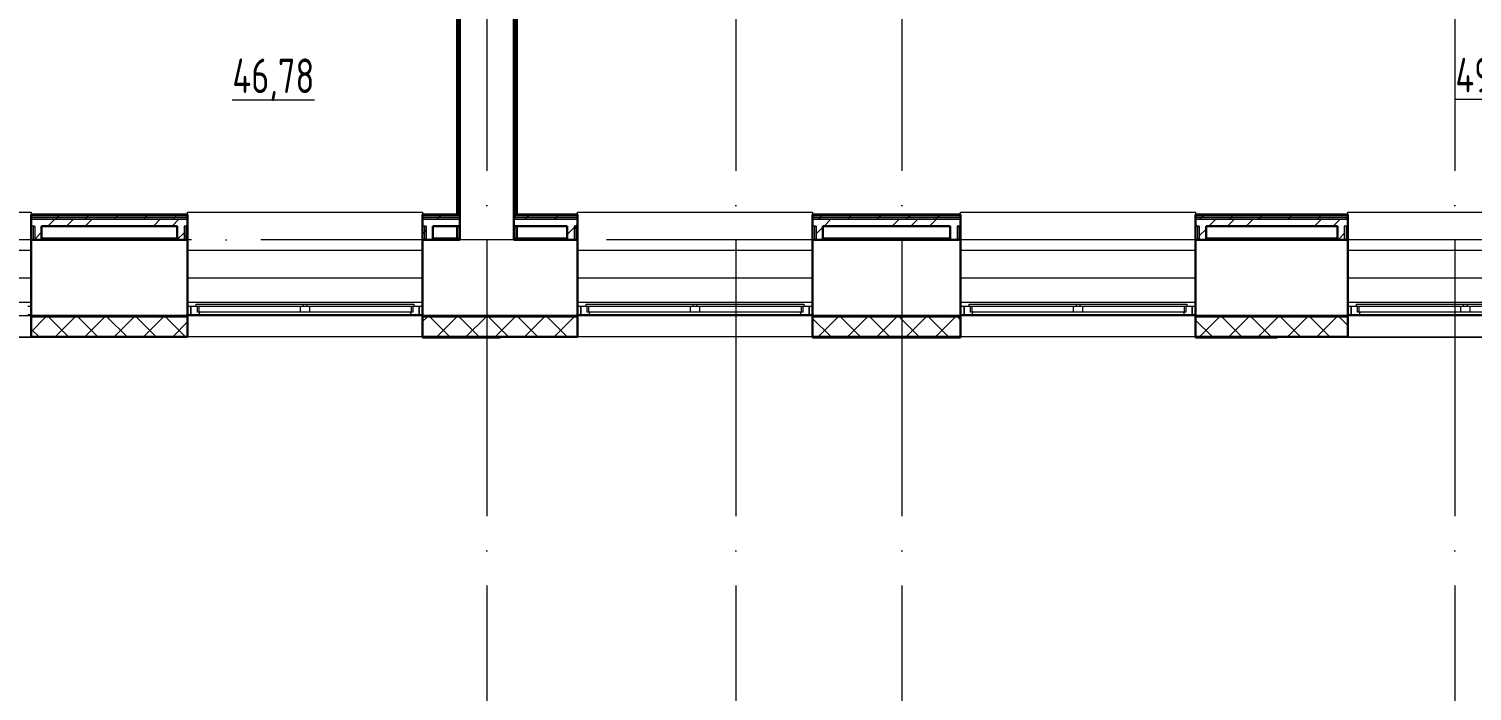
# Model space of a CAD drawing. Header units: millimetres. Extents: x -1073752 to 1436911, y -1379358 to 94781.
# Drawn here: x -1044180 to -1033743, y -920886 to -916092 of the extents above; entities that cross this region are included whole.
import ezdxf

# ---------------------------------------------------------------- set-up
doc = ezdxf.new("R2010")
doc.units = ezdxf.units.MM
doc.linetypes.add('ADSK_Линия сетки', pattern=[25, 20, -2.5, 0, -2.5])
for name, color, linetype, lineweight in [('_ Окна', 7, 'Continuous', 9), ('Марки помещений', 7, 'Continuous', 20), ('Ограждение', 252, 'Continuous', 9), ('Окна', 7, 'Continuous', 9), ('Оси', 252, 'Continuous', 9), ('Стены внутренние', 7, 'Continuous', 18), ('Стены наружные', 7, 'Continuous', 18), ('Стены штриховка', 7, 'Continuous', 9)]:
    doc.layers.add(name, color=color, linetype=linetype, lineweight=lineweight)
doc.styles.add('GOST Common_3', font='', dxfattribs={"height": 3.5})
doc.styles.get('GOST Common_3').set_extended_font_data('GOST 2.304 type A')

# ---------------------------------------------------------------- blocks, each defined once
blk = doc.blocks.new('1 этаж')
at = {"layer": 'Стены наружные', "lineweight": 9, "true_color": 0x636466}
h = blk.add_hatch(dxfattribs=at)
h.set_pattern_fill('FP_41', color=251, style=0, pattern_type=2)
h.set_pattern_definition([(180, (-32119.82, 96), (-1e-14, -100), [])])
h.paths.add_polyline_path([(-66006, -20704), (-64731, -20704), (-64731, -20694), (-66006, -20694)])
h.paths.add_polyline_path([(2117, -20704), (2694, -20704), (2694, -20694), (1409, -20694), (1409, -20704)])
h.paths.add_polyline_path([(-63031, -20704), (-61881, -20704), (-61881, -20694), (-63031, -20694)])
h.paths.add_polyline_path([(-753, -20704), (-291, -20704), (-291, -20694), (-1391, -20694), (-1391, -20704)])
h.paths.add_polyline_path([(-60181, -20704), (-59051, -20704), (-59051, -20694), (-60181, -20694)])
h.paths.add_polyline_path([(-3623, -20704), (-3091, -20704), (-3091, -20694), (-4166, -20694), (-4166, -20704)])
h.paths.add_polyline_path([(-57351, -20704), (-56241, -20704), (-56241, -20694), (-57351, -20694)])
h.paths.add_polyline_path([(-5866, -20704), (-5866, -20694), (-6961, -20694), (-6961, -20704), (-6493, -20704)])
h.paths.add_polyline_path([(-54541, -20704), (-53451, -20704), (-53451, -20694), (-54541, -20694)])
h.paths.add_polyline_path([(-8661, -20704), (-8661, -20694), (-9766, -20694), (-9766, -20704), (-9363, -20704)])
h.paths.add_polyline_path([(-51751, -20704), (-50621, -20704), (-50621, -20694), (-51751, -20694)])
h.paths.add_polyline_path([(-11516, -20704), (-11466, -20704), (-11466, -20694), (-12546, -20694), (-12546, -20704), (-12234, -20704)])
h.paths.add_polyline_path([(-48921, -20704), (-47801, -20704), (-47801, -20694), (-48921, -20694)])
h.paths.add_polyline_path([(-14246, -20704), (-14246, -20694), (-15321, -20694), (-15321, -20704), (-14386, -20704)])
h.paths.add_polyline_path([(-46101, -20704), (-45031, -20704), (-45031, -20694), (-46101, -20694)])
h.paths.add_polyline_path([(-17256, -20704), (-17021, -20704), (-17021, -20694), (-18121, -20694), (-18121, -20704), (-17974, -20704)])
h.paths.add_polyline_path([(-43331, -20704), (-42231, -20704), (-42231, -20694), (-43331, -20694)])
h.paths.add_polyline_path([(-19821, -20704), (-19821, -20694), (-20921, -20694), (-20921, -20704), (-20127, -20704)])
h.paths.add_polyline_path([(-40531, -20704), (-39401, -20704), (-39401, -20694), (-40531, -20694)])
h.paths.add_polyline_path([(-22621, -20704), (-22621, -20694), (-23701, -20694), (-23701, -20704), (-22997, -20704)])
h.paths.add_polyline_path([(-25867, -20704), (-25401, -20704), (-25401, -20694), (-26501, -20694), (-26501, -20704), (-26499, -20704)])
h.paths.add_polyline_path([(-37701, -20704), (-36591, -20704), (-36591, -20694), (-37701, -20694)])
h.paths.add_polyline_path([(-28203, -20704), (-28201, -20704), (-28201, -20694), (-29241, -20694), (-29240, -20704), (-28378, -20704)])
h.paths.add_polyline_path([(-34891, -20704), (-33781, -20704), (-33781, -20694), (-34891, -20694)])
h.paths.add_polyline_path([(-30941, -20704), (-30941, -20694), (-32081, -20694), (-32080, -20704), (-31091, -20704)])
at = {"layer": '_ Окна', "color": 251, "true_color": 0x636466}
for p, q in [((-51751, -20626), (-51776, -20626)), ((-50596, -20626), (-50621, -20626)), ((-50596, -20684), (-50596, -20626)), ((-48921, -20626), (-48946, -20626)), ((-48946, -20626), (-48946, -20684)), ((-47776, -20626), (-47801, -20626)), ((-47776, -20684), (-47776, -20626)), ((-46101, -20626), (-46126, -20626)), ((-46126, -20626), (-46126, -20684)), ((-45006, -20626), (-45031, -20626)), ((-45006, -20684), (-45006, -20626)), ((-43331, -20626), (-43356, -20626)), ((-43356, -20626), (-43356, -20684)), ((-42206, -20626), (-42231, -20626)), ((-42206, -20684), (-42206, -20626)), ((-51776, -20684), (-51751, -20684)), ((-50621, -20684), (-50596, -20684)), ((-48946, -20684), (-48921, -20684)), ((-47801, -20684), (-47776, -20684)), ((-46126, -20684), (-46101, -20684)), ((-45031, -20684), (-45006, -20684)), ((-43356, -20684), (-43331, -20684)), ((-42231, -20684), (-42206, -20684))]:
    blk.add_line(p, q, dxfattribs=at)
at = {"layer": '_ Окна', "color": 251, "lineweight": 18, "true_color": 0x636466}
for p, q in [((-50558, -20626), (-50596, -20626)), ((-50596, -20626), (-50596, -20684)), ((-50550, -20667), (-50550, -20626)), ((-48992, -20626), (-48992, -20667)), ((-48946, -20626), (-48984, -20626)), ((-48946, -20684), (-48946, -20626)), ((-47738, -20626), (-47776, -20626)), ((-47776, -20626), (-47776, -20684)), ((-47730, -20667), (-47730, -20626)), ((-46172, -20626), (-46172, -20667)), ((-46126, -20626), (-46164, -20626)), ((-46126, -20684), (-46126, -20626)), ((-44968, -20626), (-45006, -20626)), ((-45006, -20626), (-45006, -20684)), ((-44960, -20667), (-44960, -20626)), ((-43402, -20626), (-43402, -20667)), ((-43356, -20626), (-43394, -20626)), ((-43356, -20684), (-43356, -20626)), ((-42168, -20626), (-42206, -20626)), ((-42206, -20626), (-42206, -20684)), ((-42160, -20667), (-42160, -20626)), ((-50596, -20684), (-50536, -20684)), ((-50538, -20667), (-50550, -20667)), ((-50536, -20684), (-50532, -20667)), ((-49010, -20667), (-49005, -20684)), ((-49005, -20684), (-48946, -20684)), ((-48992, -20667), (-49004, -20667)), ((-47776, -20684), (-47716, -20684)), ((-47718, -20667), (-47730, -20667)), ((-47716, -20684), (-47712, -20667)), ((-46190, -20667), (-46185, -20684)), ((-46185, -20684), (-46126, -20684)), ((-46172, -20667), (-46184, -20667)), ((-45006, -20684), (-44946, -20684)), ((-44948, -20667), (-44960, -20667)), ((-44946, -20684), (-44942, -20667)), ((-43420, -20667), (-43415, -20684)), ((-43415, -20684), (-43356, -20684)), ((-43402, -20667), (-43414, -20667)), ((-42206, -20684), (-42146, -20684)), ((-42148, -20667), (-42160, -20667)), ((-42146, -20684), (-42142, -20667))]:
    blk.add_line(p, q, dxfattribs=at)
at = {"layer": 'Ограждение', "color": 251, "true_color": 0x636466}
for p, q in [((-48236, -19959), (-48236, -15014)), ((-48676, -16357), (-48676, -19959)), ((-53451, -19944), (-51751, -19944)), ((-51751, -19944), (-51751, -19959)), ((-50621, -19959), (-50621, -19944)), ((-50621, -19944), (-48921, -19944)), ((-48921, -19944), (-48921, -19959)), ((-47801, -19959), (-47801, -19944)), ((-47801, -19944), (-46101, -19944)), ((-46101, -19944), (-46101, -19959)), ((-45031, -19959), (-45031, -19944)), ((-45031, -19944), (-43331, -19944)), ((-43331, -19944), (-43331, -19959)), ((-42231, -19959), (-42231, -19944)), ((-42231, -19944), (-40531, -19944)), ((-48676, -20044), (-48676, -20129)), ((-48666, -20129), (-48666, -20044)), ((-48246, -20044), (-48246, -20129)), ((-48236, -20129), (-48236, -20044)), ((-53451, -20219), (-51751, -20219)), ((-50621, -20219), (-48921, -20219)), ((-47801, -20219), (-46101, -20219)), ((-45031, -20219), (-43331, -20219)), ((-42231, -20219), (-40531, -20219)), ((-53451, -20419), (-51751, -20419)), ((-50621, -20419), (-48921, -20419)), ((-47801, -20419), (-46101, -20419)), ((-45031, -20419), (-43331, -20419)), ((-42231, -20419), (-40531, -20419)), ((-53451, -20594), (-51751, -20594)), ((-50621, -20594), (-48921, -20594)), ((-47801, -20594), (-46101, -20594)), ((-45031, -20594), (-43331, -20594)), ((-42231, -20594), (-40531, -20594))]:
    blk.add_line(p, q, dxfattribs=at)
at = {"layer": 'Окна', "color": 251, "true_color": 0x636466}
for p, q in [((-50558, -20609), (-49786, -20609)), ((-50558, -20626), (-50558, -20609)), ((-49786, -20626), (-50558, -20626)), ((-50538, -20667), (-50538, -20626)), ((-49806, -20626), (-49806, -20667)), ((-49786, -20609), (-49756, -20609)), ((-49786, -20609), (-49786, -20626)), ((-49756, -20626), (-49786, -20626)), ((-49756, -20609), (-48984, -20609)), ((-49756, -20626), (-49756, -20609)), ((-48984, -20626), (-49756, -20626)), ((-49736, -20667), (-49736, -20626)), ((-49004, -20626), (-49004, -20667)), ((-48984, -20609), (-48984, -20626)), ((-47738, -20609), (-46966, -20609)), ((-47738, -20626), (-47738, -20609)), ((-46966, -20626), (-47738, -20626)), ((-47718, -20667), (-47718, -20626)), ((-46986, -20626), (-46986, -20667)), ((-46966, -20609), (-46936, -20609)), ((-46966, -20609), (-46966, -20626)), ((-46936, -20626), (-46966, -20626)), ((-46936, -20609), (-46164, -20609)), ((-46936, -20626), (-46936, -20609)), ((-46164, -20626), (-46936, -20626)), ((-46916, -20667), (-46916, -20626)), ((-46184, -20626), (-46184, -20667)), ((-46164, -20609), (-46164, -20626)), ((-44968, -20609), (-44196, -20609)), ((-44968, -20626), (-44968, -20609)), ((-44196, -20626), (-44968, -20626)), ((-44948, -20667), (-44948, -20626)), ((-44216, -20626), (-44216, -20667)), ((-44196, -20609), (-44166, -20609)), ((-44196, -20609), (-44196, -20626)), ((-44166, -20626), (-44196, -20626)), ((-44166, -20609), (-43394, -20609)), ((-44166, -20626), (-44166, -20609)), ((-43394, -20626), (-44166, -20626)), ((-44146, -20667), (-44146, -20626)), ((-43414, -20626), (-43414, -20667)), ((-43394, -20609), (-43394, -20626)), ((-42168, -20609), (-41396, -20609)), ((-42168, -20626), (-42168, -20609)), ((-41396, -20626), (-42168, -20626)), ((-42148, -20667), (-42148, -20626)), ((-41416, -20626), (-41416, -20667)), ((-41396, -20609), (-41366, -20609)), ((-41396, -20609), (-41396, -20626)), ((-41366, -20626), (-41396, -20626)), ((-41366, -20609), (-40594, -20609)), ((-41366, -20626), (-41366, -20609)), ((-40594, -20626), (-41366, -20626)), ((-41346, -20667), (-41346, -20626)), ((-49806, -20667), (-50538, -20667)), ((-50536, -20684), (-49005, -20684)), ((-49736, -20667), (-49806, -20667)), ((-49004, -20667), (-49736, -20667)), ((-46986, -20667), (-47718, -20667)), ((-47716, -20684), (-46185, -20684)), ((-46916, -20667), (-46986, -20667)), ((-46184, -20667), (-46916, -20667)), ((-44216, -20667), (-44948, -20667)), ((-44946, -20684), (-43415, -20684)), ((-44146, -20667), (-44216, -20667)), ((-43414, -20667), (-44146, -20667)), ((-41416, -20667), (-42148, -20667)), ((-42146, -20684), (-40615, -20684)), ((-41346, -20667), (-41416, -20667)), ((-40614, -20667), (-41346, -20667))]:
    blk.add_line(p, q, dxfattribs=at)
at = {"layer": 'Оси', "color": 251, "linetype": 'ADSK_Линия сетки', "ltscale": 100, "true_color": 0x636466}
for p, q in [((-48456, -2644), (-48456, -33770)), ((-46656, -2644), (-46656, -33770)), ((-45456, -2644), (-45456, -33770)), ((-41456, -2644), (-41456, -33770)), ((4411, -20144), (-72528, -20144))]:
    blk.add_line(p, q, dxfattribs=at)
at = {"layer": 'Стены внутренние', "color": 251, "lineweight": 30, "true_color": 0x636466}
for p, q in [((-48651, -20044), (-48651, -20144)), ((-48261, -20144), (-48261, -20044)), ((-51751, -20144), (-51751, -20694)), ((-50696, -20144), (-51676, -20144)), ((-50621, -20694), (-50621, -20144)), ((-48921, -20144), (-48921, -20694)), ((-48651, -20144), (-48846, -20144)), ((-47876, -20144), (-48261, -20144)), ((-47801, -20694), (-47801, -20144)), ((-46101, -20144), (-46101, -20694)), ((-45106, -20144), (-46026, -20144)), ((-45031, -20694), (-45031, -20144)), ((-43331, -20144), (-43331, -20694)), ((-42306, -20144), (-43256, -20144)), ((-42231, -20694), (-42231, -20144)), ((-51751, -20694), (-50621, -20694)), ((-51751, -20704), (-51751, -20846)), ((-50621, -20846), (-50621, -20704)), ((-48921, -20694), (-47801, -20694)), ((-48921, -20704), (-48921, -20846)), ((-47801, -20846), (-47801, -20704)), ((-46101, -20694), (-45031, -20694)), ((-46101, -20704), (-46101, -20846)), ((-45031, -20846), (-45031, -20704)), ((-43331, -20694), (-42231, -20694)), ((-43331, -20704), (-43331, -20846)), ((-42231, -20846), (-42231, -20704)), ((-51751, -20846), (-50621, -20846)), ((-48921, -20846), (-47801, -20846)), ((-43331, -20846), (-42231, -20846))]:
    blk.add_line(p, q, dxfattribs=at)
at = {"layer": 'Стены внутренние', "color": 251, "true_color": 0x636466}
for p, q in [((-51751, -20694), (-53451, -20694)), ((-48921, -20694), (-50621, -20694)), ((-46101, -20694), (-47801, -20694)), ((-43331, -20694), (-45031, -20694)), ((-40531, -20694), (-42231, -20694)), ((-48921, -20846), (-50621, -20846)), ((-46101, -20846), (-47801, -20846)), ((-43331, -20846), (-45031, -20846))]:
    blk.add_line(p, q, dxfattribs=at)
at = {"layer": 'Стены внутренние', "color": 251, "linetype": 'Continuous', "lineweight": 9, "true_color": 0x636466}
for p, q in [((-51749, -20806), (-51647, -20704)), ((-51485, -20844), (-51625, -20704)), ((-51575, -20844), (-51435, -20704)), ((-51273, -20844), (-51413, -20704)), ((-51362, -20844), (-51222, -20704)), ((-51061, -20844), (-51201, -20704)), ((-51150, -20844), (-51010, -20704)), ((-50849, -20844), (-50989, -20704)), ((-50938, -20844), (-50798, -20704)), ((-50637, -20844), (-50777, -20704)), ((-50726, -20844), (-50621, -20738)), ((-48921, -20735), (-48889, -20704)), ((-48727, -20844), (-48867, -20704)), ((-48817, -20844), (-48677, -20704)), ((-48515, -20844), (-48655, -20704)), ((-48605, -20844), (-48465, -20704)), ((-48303, -20844), (-48443, -20704)), ((-48393, -20844), (-48253, -20704)), ((-48091, -20844), (-48231, -20704)), ((-48181, -20844), (-48041, -20704)), ((-47879, -20844), (-48019, -20704)), ((-47968, -20844), (-47828, -20704)), ((-47801, -20710), (-47807, -20704)), ((-45970, -20844), (-46101, -20713)), ((-46059, -20844), (-45919, -20704)), ((-45758, -20844), (-45898, -20704)), ((-45847, -20844), (-45707, -20704)), ((-45545, -20844), (-45685, -20704)), ((-45635, -20844), (-45495, -20704)), ((-45333, -20844), (-45473, -20704)), ((-45423, -20844), (-45283, -20704)), ((-45121, -20844), (-45261, -20704)), ((-45211, -20844), (-45071, -20704)), ((-45031, -20722), (-45049, -20704)), ((-43212, -20844), (-43331, -20725)), ((-43301, -20844), (-43161, -20704)), ((-43000, -20844), (-43140, -20704)), ((-43089, -20844), (-42949, -20704)), ((-42788, -20844), (-42928, -20704)), ((-42877, -20844), (-42737, -20704)), ((-42576, -20844), (-42716, -20704)), ((-42665, -20844), (-42525, -20704)), ((-42364, -20844), (-42504, -20704)), ((-42453, -20844), (-42313, -20704)), ((-42231, -20764), (-42291, -20704)), ((-51697, -20844), (-51749, -20792)), ((-51523, -20846), (-51524, -20844)), ((-51054, -20845), (-51055, -20844)), ((-46030, -20844), (-46031, -20846)), ((-45775, -20846), (-45776, -20844)), ((-45188, -20846), (-45189, -20844)), ((-43214, -20844), (-43215, -20846)), ((-42372, -20846), (-42374, -20844)), ((-42241, -20844), (-42233, -20836))]:
    blk.add_line(p, q, dxfattribs=at)
at = {"layer": 'Стены наружные', "color": 251, "lineweight": 30, "true_color": 0x636466}
for p, q in [((-48261, -14594), (-48261, -20044)), ((-48246, -19964), (-48246, -14729)), ((-48241, -19959), (-48241, -14734)), ((-48651, -20044), (-48651, -15937)), ((-48666, -16072), (-48666, -19964)), ((-48671, -16077), (-48671, -19959)), ((-51751, -19959), (-51751, -20144)), ((-50621, -19959), (-51751, -19959)), ((-50621, -20144), (-50621, -19959)), ((-48921, -19959), (-48921, -20144)), ((-48671, -19959), (-48921, -19959)), ((-48666, -19964), (-48671, -19964)), ((-48261, -19969), (-48246, -19969)), ((-48241, -19964), (-48246, -19964)), ((-47801, -19959), (-48241, -19959)), ((-47801, -20144), (-47801, -19959)), ((-46101, -19959), (-46101, -20144)), ((-45031, -19959), (-46101, -19959)), ((-45031, -20144), (-45031, -19959)), ((-43331, -19959), (-43331, -20144)), ((-42231, -19959), (-43331, -19959)), ((-42231, -20144), (-42231, -19959)), ((-51676, -20044), (-50696, -20044)), ((-51676, -20144), (-51676, -20044)), ((-50696, -20044), (-50696, -20144)), ((-48846, -20044), (-48651, -20044)), ((-48846, -20144), (-48846, -20044)), ((-48261, -20044), (-47876, -20044)), ((-47876, -20044), (-47876, -20144)), ((-46026, -20044), (-45106, -20044)), ((-46026, -20144), (-46026, -20044)), ((-45106, -20044), (-45106, -20144)), ((-43256, -20044), (-42306, -20044)), ((-43256, -20144), (-43256, -20044)), ((-42306, -20044), (-42306, -20144)), ((-51751, -20144), (-51676, -20144)), ((-50696, -20144), (-50621, -20144)), ((-48921, -20144), (-48846, -20144)), ((-47876, -20144), (-47801, -20144)), ((-46101, -20144), (-46026, -20144)), ((-45106, -20144), (-45031, -20144)), ((-43331, -20144), (-43256, -20144)), ((-42306, -20144), (-42231, -20144)), ((-51751, -20694), (-51751, -20704)), ((-50621, -20704), (-50621, -20694)), ((-48921, -20694), (-48921, -20704)), ((-47801, -20704), (-47801, -20694)), ((-46101, -20694), (-46101, -20704)), ((-45031, -20704), (-45031, -20694)), ((-42231, -20694), (-43331, -20694)), ((-43331, -20694), (-43331, -20704)), ((-42231, -20704), (-42231, -20694)), ((-48921, -20846), (-48921, -20851)), ((-48921, -20851), (-48361, -20851)), ((-48361, -20851), (-48361, -20846)), ((-45031, -20846), (-46101, -20846)), ((-46101, -20846), (-46101, -20851)), ((-46101, -20851), (-45031, -20851)), ((-45031, -20851), (-45031, -20846)), ((-43331, -20846), (-43331, -20851)), ((-43331, -20851), (-42741, -20851)), ((-42741, -20851), (-42741, -20846))]:
    blk.add_line(p, q, dxfattribs=at)
at = {"layer": 'Стены наружные', "color": 251, "linetype": 'Continuous', "lineweight": 9, "true_color": 0x636466}
for p, q in [((-48671, -18647), (-48666, -18642)), ((-48246, -18646), (-48241, -18641)), ((-48671, -18718), (-48666, -18713)), ((-48671, -18788), (-48666, -18783)), ((-48246, -18717), (-48241, -18712)), ((-48246, -18788), (-48241, -18783)), ((-48671, -18859), (-48666, -18854)), ((-48246, -18858), (-48241, -18853)), ((-48671, -18930), (-48666, -18925)), ((-48246, -18929), (-48241, -18924)), ((-48671, -19001), (-48666, -18996)), ((-48671, -19071), (-48666, -19066)), ((-48261, -19015), (-48246, -19000)), ((-48246, -19000), (-48241, -18995)), ((-48246, -19071), (-48241, -19066)), ((-48671, -19142), (-48666, -19137)), ((-48246, -19141), (-48241, -19136)), ((-48671, -19213), (-48666, -19208)), ((-48671, -19283), (-48666, -19278)), ((-48246, -19212), (-48241, -19207)), ((-48246, -19283), (-48241, -19278)), ((-48671, -19354), (-48666, -19349)), ((-48246, -19353), (-48241, -19348)), ((-48671, -19425), (-48666, -19420)), ((-48671, -19496), (-48666, -19491)), ((-48261, -19439), (-48246, -19424)), ((-48246, -19424), (-48241, -19419)), ((-48246, -19495), (-48241, -19490)), ((-48671, -19566), (-48666, -19561)), ((-48246, -19566), (-48241, -19561)), ((-48671, -19637), (-48666, -19632)), ((-48671, -19708), (-48666, -19703)), ((-48246, -19636), (-48241, -19631)), ((-48246, -19707), (-48241, -19702)), ((-48671, -19778), (-48666, -19773)), ((-48246, -19778), (-48241, -19773)), ((-48671, -19849), (-48666, -19844)), ((-48671, -19920), (-48666, -19915)), ((-48261, -19863), (-48246, -19848)), ((-48246, -19848), (-48241, -19843)), ((-48246, -19919), (-48241, -19914)), ((-51751, -19959), (-51750, -19959)), ((-51685, -19964), (-51680, -19959)), ((-51631, -20044), (-51581, -19994)), ((-51614, -19964), (-51609, -19959)), ((-51573, -19994), (-51561, -19981)), ((-51561, -19981), (-51548, -19969)), ((-51543, -19964), (-51538, -19959)), ((-51496, -20044), (-51446, -19994)), ((-51472, -19964), (-51467, -19959)), ((-51402, -19964), (-51397, -19959)), ((-51361, -19994), (-51349, -19981)), ((-51361, -20044), (-51311, -19994)), ((-51349, -19981), (-51336, -19969)), ((-51336, -19969), (-51331, -19964)), ((-51331, -19964), (-51326, -19959)), ((-51260, -19964), (-51255, -19959)), ((-51190, -19964), (-51185, -19959)), ((-51149, -19994), (-51136, -19981)), ((-51136, -19981), (-51124, -19969)), ((-51119, -19964), (-51114, -19959)), ((-51048, -19964), (-51043, -19959)), ((-50977, -19964), (-50972, -19959)), ((-50937, -19994), (-50924, -19981)), ((-50924, -19981), (-50912, -19969)), ((-50912, -19969), (-50907, -19964)), ((-50907, -19964), (-50902, -19959)), ((-50868, -20044), (-50818, -19994)), ((-50836, -19964), (-50831, -19959)), ((-50765, -19964), (-50760, -19959)), ((-50733, -20044), (-50683, -19994)), ((-50725, -19994), (-50712, -19981)), ((-50712, -19981), (-50700, -19969)), ((-50695, -19964), (-50690, -19959)), ((-50624, -19964), (-50621, -19961)), ((-48856, -19964), (-48851, -19959)), ((-48815, -19994), (-48803, -19981)), ((-48803, -19981), (-48790, -19969)), ((-48790, -19969), (-48785, -19964)), ((-48785, -19964), (-48780, -19959)), ((-48715, -19964), (-48710, -19959)), ((-48261, -19997), (-48258, -19994)), ((-48220, -19964), (-48215, -19959)), ((-48179, -19994), (-48167, -19981)), ((-48167, -19981), (-48154, -19969)), ((-48149, -19964), (-48144, -19959)), ((-48078, -19964), (-48073, -19959)), ((-48008, -19964), (-48003, -19959)), ((-47967, -19994), (-47954, -19981)), ((-47954, -19981), (-47942, -19969)), ((-47942, -19969), (-47937, -19964)), ((-47937, -19964), (-47932, -19959)), ((-47866, -19964), (-47861, -19959)), ((-47815, -20044), (-47801, -20030)), ((-46098, -19964), (-46093, -19959)), ((-46058, -19994), (-46045, -19981)), ((-46045, -19981), (-46033, -19969)), ((-46028, -19964), (-46023, -19959)), ((-46018, -20044), (-45968, -19994)), ((-45957, -19964), (-45952, -19959)), ((-45886, -19964), (-45881, -19959)), ((-45846, -19994), (-45833, -19981)), ((-45833, -19981), (-45821, -19969)), ((-45821, -19969), (-45816, -19964)), ((-45816, -19964), (-45811, -19959)), ((-45745, -19964), (-45740, -19959)), ((-45674, -19964), (-45669, -19959)), ((-45633, -19994), (-45621, -19981)), ((-45621, -19981), (-45608, -19969)), ((-45603, -19964), (-45598, -19959)), ((-45533, -19964), (-45528, -19959)), ((-45525, -20044), (-45475, -19994)), ((-45462, -19964), (-45457, -19959)), ((-45421, -19994), (-45409, -19981)), ((-45409, -19981), (-45396, -19969)), ((-45396, -19969), (-45391, -19964)), ((-45391, -19964), (-45386, -19959)), ((-45390, -20044), (-45340, -19994)), ((-45321, -19964), (-45316, -19959)), ((-45255, -20044), (-45205, -19994)), ((-45250, -19964), (-45245, -19959)), ((-45209, -19994), (-45197, -19981)), ((-45197, -19981), (-45184, -19969)), ((-45179, -19964), (-45174, -19959)), ((-45108, -19964), (-45103, -19959)), ((-45038, -19964), (-45033, -19959)), ((-43300, -19994), (-43288, -19981)), ((-43288, -19981), (-43275, -19969)), ((-43275, -19969), (-43270, -19964)), ((-43270, -19964), (-43265, -19959)), ((-43235, -20044), (-43185, -19994)), ((-43199, -19964), (-43194, -19959)), ((-43129, -19964), (-43124, -19959)), ((-43100, -20044), (-43050, -19994)), ((-43088, -19994), (-43075, -19981)), ((-43075, -19981), (-43063, -19969)), ((-43058, -19964), (-43053, -19959)), ((-42987, -19964), (-42982, -19959)), ((-42965, -20044), (-42915, -19994)), ((-42916, -19964), (-42911, -19959)), ((-42876, -19994), (-42863, -19981)), ((-42863, -19981), (-42851, -19969)), ((-42851, -19969), (-42846, -19964)), ((-42846, -19964), (-42841, -19959)), ((-42775, -19964), (-42770, -19959)), ((-42704, -19964), (-42699, -19959)), ((-42664, -19994), (-42651, -19981)), ((-42651, -19981), (-42639, -19969)), ((-42634, -19964), (-42629, -19959)), ((-42563, -19964), (-42558, -19959)), ((-42492, -19964), (-42487, -19959)), ((-42471, -20044), (-42421, -19994)), ((-42451, -19994), (-42439, -19981)), ((-42439, -19981), (-42426, -19969)), ((-42426, -19969), (-42421, -19964)), ((-42421, -19964), (-42416, -19959)), ((-42351, -19964), (-42346, -19959)), ((-42336, -20044), (-42286, -19994)), ((-42280, -19964), (-42275, -19959)), ((-42239, -19994), (-42231, -19985)), ((-51726, -20138), (-51676, -20088)), ((-50696, -20142), (-50646, -20092)), ((-50646, -20127), (-50633, -20115)), ((-50633, -20115), (-50621, -20102)), ((-48921, -20099), (-48908, -20087)), ((-48908, -20087), (-48896, -20074)), ((-47876, -20105), (-47826, -20055)), ((-47826, -20065), (-47813, -20052)), ((-47813, -20052), (-47805, -20044)), ((-46076, -20101), (-46026, -20051)), ((-45056, -20052), (-45047, -20044)), ((-43306, -20115), (-43256, -20065)), ((-42301, -20144), (-42256, -20098)), ((-48847, -20847), (-48850, -20851)), ((-46031, -20846), (-46034, -20851)), ((-45774, -20847), (-45775, -20846)), ((-45185, -20851), (-45188, -20846)), ((-43215, -20846), (-43218, -20851))]:
    blk.add_line(p, q, dxfattribs=at)
at = {"layer": 'Стены наружные', "color": 251, "true_color": 0x636466}
for p, q in [((-51676, -20129), (-50696, -20129)), ((-48846, -20129), (-48658, -20129)), ((-48658, -20144), (-48658, -20129)), ((-48253, -20129), (-47876, -20129)), ((-48253, -20144), (-48253, -20129)), ((-46026, -20129), (-45106, -20129)), ((-43256, -20129), (-42306, -20129)), ((-51186, -20851), (-53996, -20851)), ((-53451, -20846), (-51751, -20846)), ((-51751, -20851), (-51751, -20846)), ((-51186, -20851), (-51186, -20846)), ((-40531, -20851), (-42741, -20851)), ((-42231, -20846), (-40531, -20846)), ((-42231, -20846), (-42231, -20851))]:
    blk.add_line(p, q, dxfattribs=at)
at = {"layer": 'Стены штриховка', "color": 251, "true_color": 0x636466}
for p, q in [((-50621, -19964), (-51751, -19964)), ((-51751, -19969), (-50621, -19969)), ((-51751, -19981), (-50621, -19981)), ((-51751, -19994), (-50621, -19994)), ((-48671, -19964), (-48921, -19964)), ((-48921, -19969), (-48651, -19969)), ((-48921, -19981), (-48651, -19981)), ((-48921, -19994), (-48651, -19994)), ((-48666, -19964), (-48651, -19964)), ((-48261, -19981), (-47801, -19981)), ((-48261, -19994), (-47801, -19994)), ((-48246, -19969), (-47801, -19969)), ((-47801, -19964), (-48241, -19964)), ((-45031, -19964), (-46101, -19964)), ((-46101, -19969), (-45031, -19969)), ((-46101, -19981), (-45031, -19981)), ((-46101, -19994), (-45031, -19994)), ((-42231, -19964), (-43331, -19964)), ((-43331, -19969), (-42231, -19969)), ((-43331, -19981), (-42231, -19981)), ((-43331, -19994), (-42231, -19994)), ((-51726, -20044), (-51751, -20044)), ((-51738, -20044), (-51738, -20144)), ((-51726, -20044), (-51726, -20144)), ((-50621, -20044), (-50646, -20044)), ((-50646, -20044), (-50646, -20144)), ((-50633, -20044), (-50633, -20144)), ((-48896, -20044), (-48921, -20044)), ((-48908, -20044), (-48908, -20144)), ((-48896, -20044), (-48896, -20144)), ((-47801, -20044), (-47826, -20044)), ((-47826, -20044), (-47826, -20144)), ((-47813, -20044), (-47813, -20144)), ((-46076, -20044), (-46101, -20044)), ((-46088, -20044), (-46088, -20144)), ((-46076, -20044), (-46076, -20144)), ((-45031, -20044), (-45056, -20044)), ((-45056, -20044), (-45056, -20144)), ((-45043, -20044), (-45043, -20144)), ((-43306, -20044), (-43331, -20044)), ((-43318, -20044), (-43318, -20144)), ((-43306, -20044), (-43306, -20144)), ((-42231, -20044), (-42256, -20044)), ((-42256, -20044), (-42256, -20144)), ((-42243, -20044), (-42243, -20144)), ((-50621, -20704), (-51751, -20704)), ((-47801, -20704), (-48921, -20704)), ((-45031, -20704), (-46101, -20704)), ((-42231, -20704), (-43331, -20704)), ((-51749, -20770), (-51751, -20770)), ((-51749, -20770), (-51749, -20844)), ((-51749, -20844), (-50623, -20844)), ((-50621, -20770), (-50623, -20770)), ((-50623, -20844), (-50623, -20770)), ((-48919, -20770), (-48921, -20770)), ((-48919, -20770), (-48919, -20844)), ((-48919, -20844), (-47803, -20844)), ((-47801, -20770), (-47803, -20770)), ((-47803, -20844), (-47803, -20770)), ((-46099, -20770), (-46101, -20770)), ((-46099, -20770), (-46099, -20844)), ((-46099, -20844), (-45033, -20844)), ((-45031, -20770), (-45033, -20770)), ((-45033, -20844), (-45033, -20770)), ((-43329, -20770), (-43331, -20770)), ((-43329, -20770), (-43329, -20844)), ((-43329, -20844), (-42233, -20844)), ((-42231, -20770), (-42233, -20770)), ((-42233, -20844), (-42233, -20770))]:
    blk.add_line(p, q, dxfattribs=at)
at = {"layer": 'Марки помещений', "color": 251, "true_color": 0x636466, "style": 'GOST Common_3', "width": 0.9}
for s, p in [('%%U46,78', (-50297, -19081)), ('%%U49,44', (-41453, -19076))]:
    blk.add_text(s, height=250, dxfattribs=at).set_placement(p)

msp = doc.modelspace()

# ---------------------------------------------------------------- block references
msp.add_blockref('1 этаж', (-992411.4, -897475.7))

doc.saveas('drawing.dxf')
